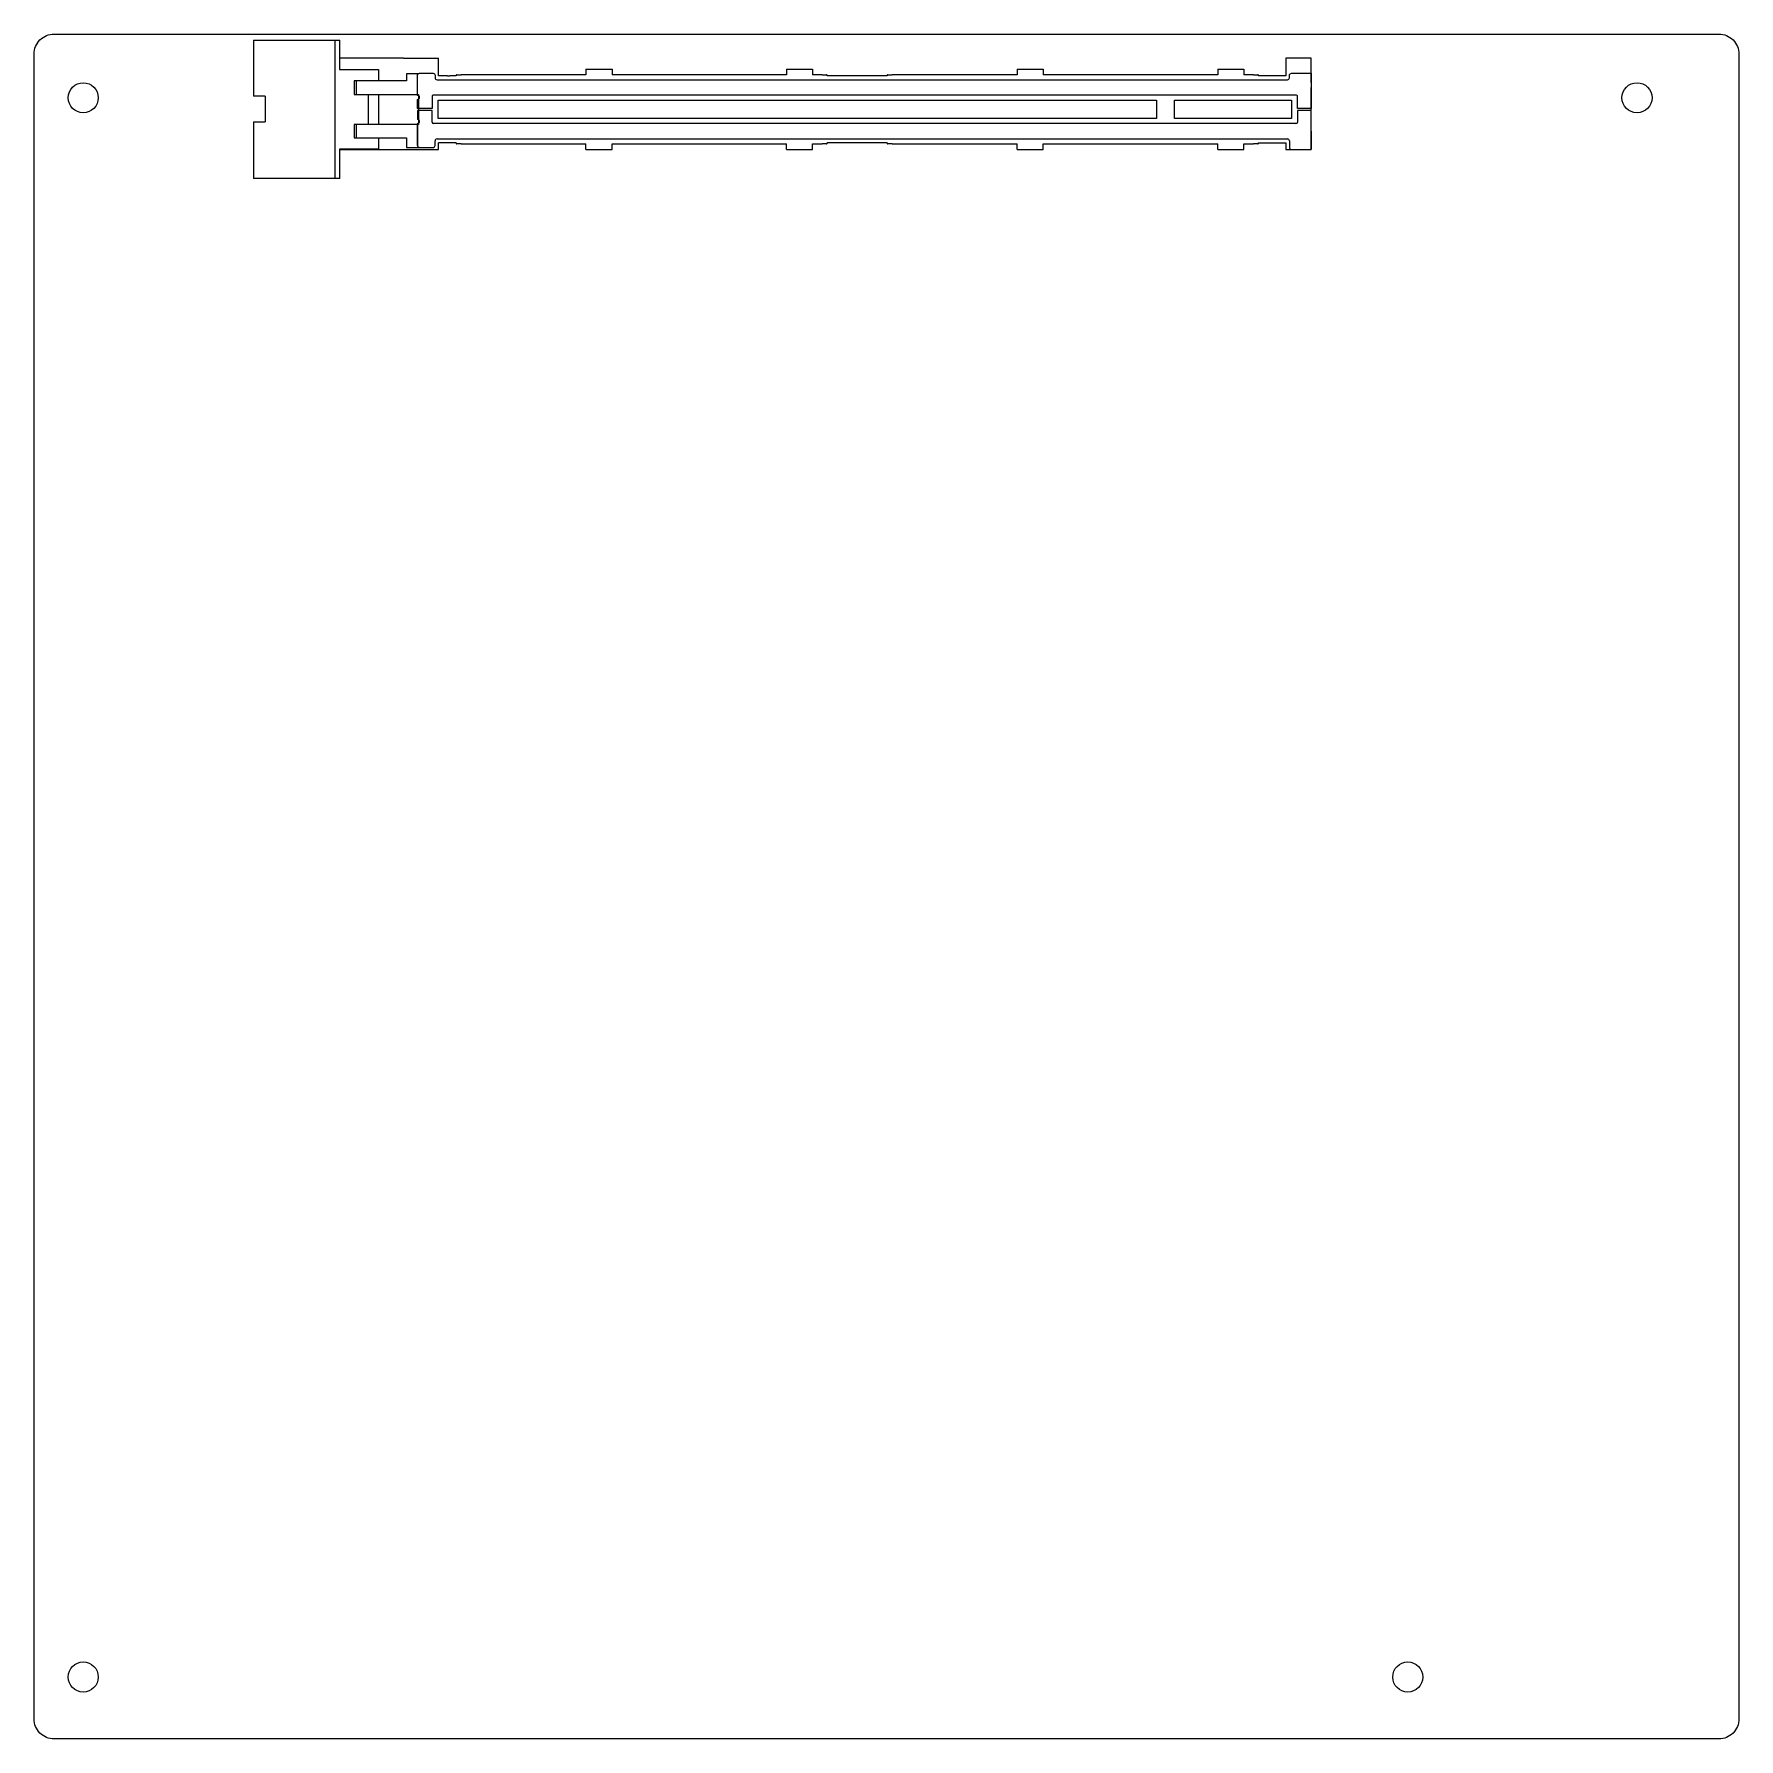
# Model space of a CAD drawing. Header units: millimetres. Extents: x -85 to 85, y -85 to 85.
import ezdxf

# ---------------------------------------------------------------- set-up
doc = ezdxf.new("R2010")
doc.units = ezdxf.units.MM
doc.layers.get('0').update_dxf_attribs({"linetype": 'CONTINUOUS'})

msp = doc.modelspace()

# ---------------------------------------------------------------- linework, layer by layer
for p, q in [((-63.17, 84.33), (-62.96, 84.33)), ((-63.17, 84.33), (-63.17, 78.74)), ((-62.96, 84.33), (-60.45, 84.33)), ((-60.45, 84.33), (-60.28, 84.33)), ((-60.28, 84.33), (-59.78, 84.33)), ((-59.78, 84.33), (-54.87, 84.33)), ((-54.87, 84.33), (-54.57, 84.33)), ((-54.57, 82.54), (-54.57, 84.33)), ((-48.23, 82.54), (-54.57, 82.54)), ((-48.23, 82.54), (-44.73, 82.54)), ((-44.73, 80.78), (-44.73, 82.54)), ((39.77, 82.54), (39.77, 80.78)), ((42.27, 82.54), (39.77, 82.54)), ((42.27, 80.11), (42.27, 82.54)), ((-43.85, 80.78), (-44.73, 80.78)), ((-43.85, 80.78), (-43.85, 80.79)), ((-43.85, 80.79), (-43.61, 80.79)), ((-43.61, 80.78), (-43.61, 80.79)), ((-42.98, 80.78), (-43.61, 80.78)), ((-42.98, 80.83), (-42.98, 80.78)), ((-42.93, 80.88), (-42.48, 80.88)), ((-30.03, 80.88), (-42.48, 80.88)), ((-30.03, 81.43), (-30.03, 80.88)), ((-30.03, 81.43), (-27.43, 81.43)), ((-27.43, 81.43), (-27.43, 80.88)), ((-10.03, 80.88), (-27.43, 80.88)), ((-10.03, 81.43), (-10.03, 80.88)), ((-10.03, 81.43), (-7.43, 81.43)), ((-7.43, 81.43), (-7.43, 80.88)), ((-6.48, 80.88), (-7.43, 80.88)), ((-6.48, 80.88), (-6.03, 80.88)), ((-5.98, 80.78), (-5.98, 80.83)), ((0.02, 80.78), (-5.98, 80.78)), ((0.02, 80.83), (0.02, 80.78)), ((0.07, 80.88), (0.52, 80.88)), ((12.97, 80.88), (0.52, 80.88)), ((12.97, 81.43), (12.97, 80.88)), ((12.97, 81.43), (15.57, 81.43)), ((15.57, 81.43), (15.57, 80.88)), ((32.97, 80.88), (15.57, 80.88)), ((32.97, 81.43), (32.97, 80.88)), ((32.97, 81.43), (35.57, 81.43)), ((35.57, 81.43), (35.57, 80.88)), ((36.52, 80.88), (35.57, 80.88)), ((36.52, 80.88), (36.97, 80.88)), ((37.02, 80.78), (37.02, 80.83)), ((38.15, 80.78), (37.02, 80.78)), ((38.15, 80.78), (38.15, 80.79)), ((38.39, 80.79), (38.15, 80.79)), ((38.39, 80.78), (38.39, 80.79)), ((39.77, 80.78), (38.39, 80.78)), ((42.27, 80.11), (42.27, 79.61)), ((-62.96, 78.74), (-63.17, 78.74)), ((-62.02, 78.74), (-62.96, 78.74)), ((-62.02, 78.74), (-62.02, 76.18)), ((42.27, 75.26), (42.27, 79.61)), ((-45.38, 77.33), (-46.83, 77.33)), ((-46.83, 77.33), (-46.83, 76.43)), ((-45.38, 76.16), (-45.38, 77.33)), ((42.27, 77.33), (40.92, 77.33)), ((40.92, 77.33), (40.92, 76.16)), ((42.27, 73.43), (42.27, 77.33)), ((-63.17, 76.18), (-63.17, 70.54)), ((-63.17, 76.18), (-62.96, 76.18)), ((-62.96, 76.18), (-62.02, 76.18)), ((-46.83, 75.93), (-52.93, 75.93)), ((-52.93, 75.93), (-52.93, 74.59)), ((-46.83, 76.03), (-46.83, 73.83)), ((-46.83, 73.83), (-46.83, 75.93)), ((40.77, 76.01), (-45.23, 76.01)), ((42.27, 75.26), (42.27, 74.76)), ((-54.57, 73.44), (-48.23, 73.44)), ((-54.57, 70.54), (-54.57, 73.44)), ((-52.93, 74.59), (-47.93, 74.59)), ((-48.23, 73.44), (-44.73, 73.44)), ((-47.93, 74.59), (-47.93, 73.64)), ((-47.93, 73.64), (-46.64, 73.63)), ((-46.63, 73.63), (-45.28, 73.63)), ((-45.08, 73.83), (-45.08, 74.28)), ((-44.88, 74.48), (-44.73, 74.48)), ((-44.73, 74.48), (39.92, 74.48)), ((-42.98, 74.08), (-44.73, 74.08)), ((-44.73, 73.44), (-44.73, 74.08)), ((-42.98, 74.08), (-42.98, 74.03)), ((-42.48, 73.98), (-42.93, 73.98)), ((-42.48, 73.98), (-30.03, 73.98)), ((-30.03, 73.43), (-30.03, 73.98)), ((-30.03, 73.43), (-27.43, 73.43)), ((-27.43, 73.43), (-27.43, 73.98)), ((-27.43, 73.98), (-10.03, 73.98)), ((-10.03, 73.43), (-10.03, 73.98)), ((-10.03, 73.43), (-7.43, 73.43)), ((-7.43, 73.43), (-7.43, 73.98)), ((-7.43, 73.98), (-6.48, 73.98)), ((-6.03, 73.98), (-6.48, 73.98)), ((0.02, 74.08), (-5.98, 74.08)), ((-5.98, 74.03), (-5.98, 74.08)), ((0.02, 74.08), (0.02, 74.03)), ((0.52, 73.98), (0.07, 73.98)), ((0.52, 73.98), (12.97, 73.98)), ((12.97, 73.43), (12.97, 73.98)), ((12.97, 73.43), (15.57, 73.43)), ((15.57, 73.43), (15.57, 73.98)), ((15.57, 73.98), (32.97, 73.98)), ((32.97, 73.43), (32.97, 73.98)), ((32.97, 73.43), (35.57, 73.43)), ((35.57, 73.43), (35.57, 73.98)), ((35.57, 73.98), (36.52, 73.98)), ((36.97, 73.98), (36.52, 73.98)), ((37.02, 74.08), (39.77, 74.08)), ((37.02, 74.03), (37.02, 74.08)), ((39.77, 74.08), (39.77, 73.44)), ((39.77, 73.44), (39.77, 73.43)), ((39.77, 73.43), (42.27, 73.43)), ((40.12, 74.28), (40.12, 73.63)), ((40.31, 73.43), (42.27, 73.43)), ((42.27, 74.76), (42.27, 73.43)), ((-62.96, 70.54), (-63.17, 70.54)), ((-60.45, 70.54), (-62.96, 70.54)), ((-60.28, 70.54), (-60.45, 70.54)), ((-59.78, 70.54), (-60.28, 70.54)), ((-54.87, 70.54), (-59.78, 70.54)), ((-54.57, 70.54), (-54.87, 70.54))]:
    msp.add_line(p, q)
for points in [[(84.94, -83.06, -0.414214), (82.94, -85.06), (-83.06, -85.06, -0.414214), (-85.06, -83.06), (-85.06, 82.94, -0.414214), (-83.06, 84.94), (82.94, 84.94, -0.414214), (84.94, 82.94)], [(84.94, -83.06, -0.414214), (82.94, -85.06), (-83.06, -85.06, -0.414214), (-85.06, -83.06), (-85.06, 82.94, -0.414214), (-83.06, 84.94), (82.94, 84.94, -0.414214), (84.94, 82.94)], [(-46.83, 80.83, -0.216495), (-46.76, 80.99), (-47.93, 80.99), (-47.93, 80.28), (-52.93, 80.28), (-52.93, 78.93), (-46.83, 78.93)], [(-44.73, 80.38), (39.92, 80.38, 0.414214), (40.12, 80.58), (40.12, 80.83, -0.414214), (40.32, 81.03), (42.27, 81.03), (42.27, 77.53), (40.92, 77.53), (40.92, 78.71, 0.414214), (40.77, 78.86), (-45.23, 78.86, 0.414214), (-45.38, 78.71), (-45.38, 77.53), (-46.83, 77.53), (-46.83, 78.43, 1), (-46.83, 78.83), (-46.83, 80.83, -0.414214), (-46.63, 81.03), (-45.28, 81.03, -0.414214), (-45.08, 80.83), (-45.08, 80.58, 0.414214), (-44.88, 80.38)]]:
    msp.add_lwpolyline(points, format="xyb", close=True)
for points in [[(-55.04, 70.54), (-55.04, 84.33), (-54.61, 84.33), (-54.61, 81.41), (-50.73, 81.41), (-50.73, 80.28), (-53.15, 80.28), (-53.15, 78.93), (-50.73, 78.93), (-50.73, 76.18), (-50.73, 75.93), (-53.15, 75.93), (-53.15, 74.59), (-50.73, 74.59), (-50.73, 73.46), (-54.61, 73.46), (-54.61, 70.54)], [(-46.73, 75.93), (-51.73, 75.93), (-51.73, 78.93), (-46.73, 78.93)], [(26.87, 78.36), (26.87, 76.51), (-44.78, 76.51), (-44.78, 78.36)], [(28.67, 78.36), (40.32, 78.36), (40.32, 76.51), (28.67, 76.51)]]:
    msp.add_lwpolyline(points, close=True)
for centre in [(-80.16, 78.59), (-80.16, 78.59, -1.6), (74.78, 78.59), (74.78, 78.59, -1.6), (-80.16, -78.89), (-80.16, -78.89, -1.6), (51.92, -78.89), (51.92, -78.89, -1.6)]:
    msp.add_circle(centre, 1.5)
for centre, radius, start, end in [((-42.93, 80.83), 0.05, 90, 180), ((-6.03, 80.83), 0.05, 0, 90), ((0.07, 80.83), 0.05, 90, 180), ((36.97, 80.83), 0.05, 0, 90), ((-46.83, 76.23), 0.2, -90, 90), ((-45.23, 76.16), 0.15, 180, 270), ((40.77, 76.16), 0.15, -90, 0), ((-46.63, 73.83), 0.2, 179.9922, 268.7398), ((-46.63, 73.83), 0.2, 179.9972, 270), ((-45.28, 73.83), 0.2, -90, 0.0003), ((-44.88, 74.28), 0.2, 90, 180), ((-42.93, 74.03), 0.05, 180, 270), ((-6.03, 74.03), 0.05, -90, 0), ((0.07, 74.03), 0.05, 180, 270), ((36.97, 74.03), 0.05, -90, 0), ((39.92, 74.28), 0.2, 0, 90), ((40.32, 73.63), 0.2, 179.9945, 269.3991)]:
    msp.add_arc(centre, radius, start, end)

doc.saveas('drawing.dxf')
